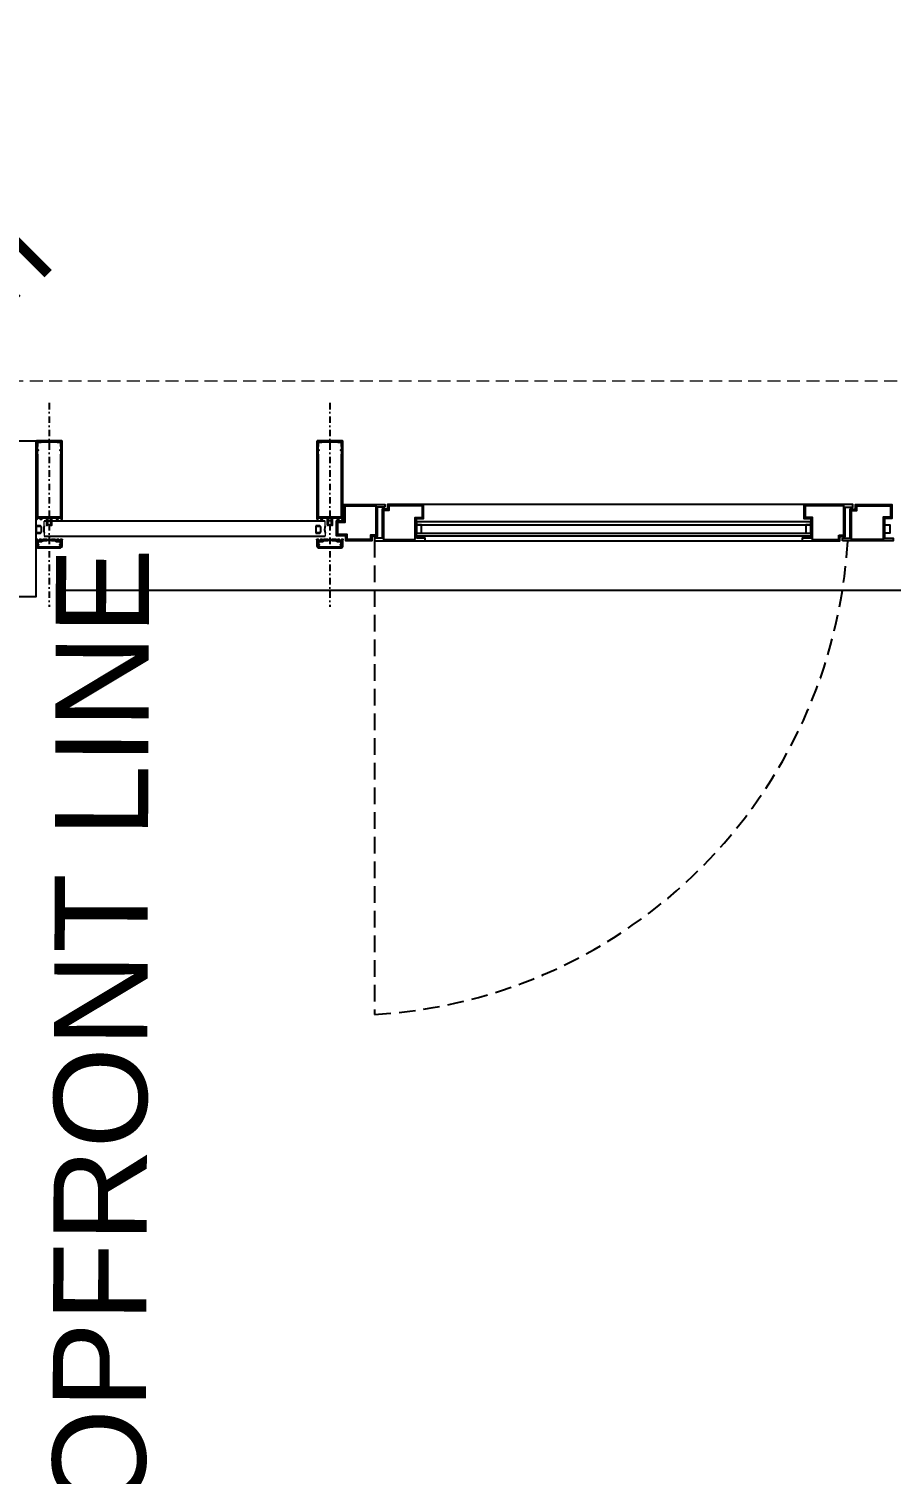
# Model space of a CAD drawing. Header units: millimetres. Extents: x 4459 to 18299, y -2909 to 3305.
# Drawn here: x 11948.6 to 12115.1, y 2220.2 to 2499.2 of the extents above; entities that cross this region are included whole.
import ezdxf
from ezdxf.xclip import XClip

# ---------------------------------------------------------------- set-up
doc = ezdxf.new("R2010")
doc.units = ezdxf.units.MM
doc.header["$LTSCALE"] = 5
doc.header["$XCLIPFRAME"] = 0
for name, pattern in [('141125_RT1$0$xref_4_vitrin_kaplama$0$xref_4_vitrin_kaplama$0$$0$$0$xref_cephe_blok_d_plaza$0$DASHDOT', [254, 127, -63.5, 0, -63.5]), ('141125_RT1$0$xref_4_vitrin_kaplama$0$xref_4_vitrin_kaplama$0$$0$$0$xref_cephe_blok_d_plaza$0$DASHDOT2', [0.5, 0.25, -0.125, 0, -0.125]), ('141125_RT1$0$xref_4_vitrin_kaplama$0$xref_4_vitrin_kaplama$0$$0$$0$xref_cephe_blok_d_plaza$0$DASHED2', [9.524999999999999, 6.349999999999999, -3.174999999999999]), ('HIDDENX2', [0.75, 0.5, -0.25])]:
    doc.linetypes.add(name, pattern=pattern)
for name, color, linetype, lineweight in [('141125_RT1$0$LP-AREA_POLYLINE', 7, 'Continuous', 5), ('141125_RT1$0$xref_4_vitrin_kaplama$0$xref_4_vitrin_kaplama$0$$0$$0$xref_cephe_blok_d_plaza$0$2DCAM', 253, 'Continuous', 0), ('141125_RT1$0$xref_4_vitrin_kaplama$0$xref_4_vitrin_kaplama$0$$0$$0$xref_cephe_blok_d_plaza$0$2DCEPHEPENCERE', 253, 'Continuous', 25), ('141125_RT1$0$xref_4_vitrin_kaplama$0$xref_4_vitrin_kaplama$0$LP-SHOPFRONT', 253, 'Continuous', 9), ('2DGORUNUS3', 41, 'Continuous', 0)]:
    doc.layers.add(name, color=color, linetype=linetype, lineweight=lineweight)
for name, color, linetype in [('141125_RT1$0$xref_4_vitrin_kaplama$0$2DCAM', 4, 'Continuous'), ('141125_RT1$0$xref_4_vitrin_kaplama$0$2DKAPI', 253, 'Continuous'), ('141125_RT1$0$xref_4_vitrin_kaplama$0$2DKONST2', 253, 'Continuous'), ('141125_RT1$0$xref_4_vitrin_kaplama$0$xref_4_vitrin_kaplama$0$$0$$0$xref_cephe_blok_d_plaza$0$2DAKS-20', 253, '141125_RT1$0$xref_4_vitrin_kaplama$0$xref_4_vitrin_kaplama$0$$0$$0$xref_cephe_blok_d_plaza$0$DASHDOT'), ('141125_RT1$0$xref_4_vitrin_kaplama$0$xref_4_vitrin_kaplama$0$2DGORUNUS4', 253, 'Continuous'), ('141125_RT1$0$xref_4_vitrin_kaplama$0$xref_4_vitrin_kaplama$0$2DKONST2', 253, 'Continuous')]:
    doc.layers.add(name, color=color, linetype=linetype)
doc.styles.add('TEXT-500', font='arial.ttf', dxfattribs={"height": 1.25})

# ---------------------------------------------------------------- blocks, each defined once
blk = doc.blocks.new('141125_RT1$0$1b')
at = {"layer": '141125_RT1$0$xref_4_vitrin_kaplama$0$2DCAM'}
for p, q in [((8138.376251627691, -35486.79822657839, 3.506324364999997e-07), (7596.157756953035, -35486.79822657857, 3.506324364999997e-07)), ((7596.157762490446, -35515.58148943691, 3.506324364999997e-07), (8138.376251627225, -35515.58148943685, 3.506324364999997e-07)), ((7634.592211906333, -35619.58148943423, 3.506324364999997e-07), (14475.0775709264, -35619.58148943528, 3.506324364999997e-07))]:
    blk.add_line(p, q, dxfattribs=at)
at = {"layer": '141125_RT1$0$xref_4_vitrin_kaplama$0$2DCAM', "elevation": 3.506324365e-07}
blk.add_lwpolyline([(7630.5922119061, -35332.3477199098), (7312.496838929132, -35332.34771990962), (7312.496866278583, -35632.34773814393), (7380.592211904004, -35632.34771991038), (7580.592211904936, -35632.34771990957), (7580.592211904936, -35332.34771991032)], dxfattribs=at)
at = {"layer": '141125_RT1$0$xref_4_vitrin_kaplama$0$2DCAM', "linetype": 'Continuous', "ltscale": 0.2, "elevation": 3.506324365e-07}
for points in [[(8314.817913476843, -35493.73158098839), (9076.81872815662, -35493.7265533788), (9076.818693633424, -35487.72655337962), (8314.817878951086, -35487.73158098717)], [(8324.81800554134, -35509.73152344738), (8324.817913477542, -35493.73152344738), (8314.817913476843, -35493.73158098839), (8314.818005542504, -35509.73158098769)], [(8314.818005542504, -35509.73158098769), (9076.818820221117, -35509.72655337898), (9076.818854746642, -35515.72655337915), (8314.818040066632, -35515.73158098757)], [(9076.818728083512, -35493.71415963769), (9066.818728086539, -35493.7142171787), (9066.818820151035, -35509.71421717887), (9076.818820151733, -35509.71415963833)], [(9218.818716522306, -35493.72571722692), (9228.818716516718, -35493.72565968323), (9228.818808587734, -35509.72565968637), (9218.8188085875, -35509.72571722651)]]:
    blk.add_lwpolyline(points, close=True, dxfattribs=at)
at = {"layer": '141125_RT1$0$xref_4_vitrin_kaplama$0$2DKAPI', "linetype": '141125_RT1$0$xref_4_vitrin_kaplama$0$xref_4_vitrin_kaplama$0$$0$$0$xref_cephe_blok_d_plaza$0$DASHED2', "elevation": 3.506324365e-07}
blk.add_lwpolyline([(8233.812636696268, -35524.70784887398), (8233.812636695337, -36438.94796384766, 0.3802806404979693), (9147.815902218921, -35524.71382926701)], format="xyb", dxfattribs=at)
at = {"layer": '141125_RT1$0$xref_4_vitrin_kaplama$0$2DKONST2', "linetype": 'Continuous', "ltscale": 10}
for p, q in [((7580.592374346219, -35495.58095053182, 3.506324365002022e-07), (7580.592049461091, -35509.58095053025, 3.506324365002022e-07)), ((7580.592049461091, -35509.58095053025, 3.506324365002022e-07), (7588.59204946016, -35509.58113617951, 3.506324365002022e-07)), ((7588.592374346452, -35495.58113618381, 3.506324365002022e-07), (7580.592374346219, -35495.58095053182, 3.506324365002022e-07)), ((7581.292065701913, -35508.88096677233, 3.506324365002022e-07), (7581.292358105304, -35496.28096677701, 3.506324365002022e-07)), ((7588.302116209641, -35508.88112945127, 3.506324365002022e-07), (7581.292065701913, -35508.88096677233, 3.506324365002022e-07)), ((7581.292358105304, -35496.28096677701, 3.506324365002022e-07), (7588.302408609539, -35496.28112945444, 3.506324365002022e-07)), ((7589.892102598911, -35507.29121685552, 3.506324365002022e-07), (7588.302116209641, -35508.88112945127, 3.506324365002022e-07)), ((7588.302408609539, -35496.28112945444, 3.506324365002022e-07), (7589.892321205698, -35497.87111584528, 3.506324365002022e-07)), ((7588.59204946016, -35509.58113617951, 3.506324365002022e-07), (7590.592095871689, -35507.58118259243, 3.506324365002022e-07)), ((7590.592327933758, -35497.58118259499, 3.506324365002022e-07), (7588.592374346452, -35495.58113618381, 3.506324365002022e-07)), ((7589.892321205698, -35497.87111584528, 3.506324365002022e-07), (7589.892102598911, -35507.29121685552, 3.506324365002022e-07)), ((7590.592095871689, -35507.58118259243, 3.506324365002022e-07), (7590.592327933758, -35497.58118259499, 3.506324365002022e-07)), ((8120.376576519106, -35495.58095053374, 3.506324365002022e-07), (8120.376251631882, -35509.58095052943, 3.506324365002022e-07)), ((8120.376251631882, -35509.58095052943, 3.506324365002022e-07), (8128.376251629321, -35509.58113617997, 3.506324365002022e-07)), ((8128.376576517709, -35495.58113618288, 3.506324365002022e-07), (8120.376576519106, -35495.58095053374, 3.506324365002022e-07)), ((8121.076267872937, -35508.88096677238, 3.506324365002022e-07), (8121.076560274698, -35496.28096677607, 3.506324365002022e-07)), ((8128.086318379734, -35508.88112944982, 3.506324365002022e-07), (8121.076267872937, -35508.88096677238, 3.506324365002022e-07)), ((8121.076560274698, -35496.28096677607, 3.506324365002022e-07), (8128.086610778468, -35496.28112945287, 3.506324365002022e-07)), ((8129.676304770866, -35507.29121685476, 3.506324365002022e-07), (8128.086318379734, -35508.88112944982, 3.506324365002022e-07)), ((8128.086610778468, -35496.28112945287, 3.506324365002022e-07), (8129.676523375558, -35497.87111584429, 3.506324365002022e-07)), ((8128.376251629321, -35509.58113617997, 3.506324365002022e-07), (8130.376298042014, -35507.58118259331, 3.506324365002022e-07)), ((8130.376530100359, -35497.58118259336, 3.506324365002022e-07), (8128.376576517709, -35495.58113618288, 3.506324365002022e-07)), ((8129.676523375558, -35497.87111584429, 3.506324365002022e-07), (8129.676304770866, -35507.29121685476, 3.506324365002022e-07)), ((8130.376298042014, -35507.58118259331, 3.506324365002022e-07), (8130.376530100359, -35497.58118259336, 3.506324365002022e-07))]:
    blk.add_line(p, q, dxfattribs=at)
at = {"layer": '141125_RT1$0$xref_4_vitrin_kaplama$0$2DKONST2', "elevation": 3.506324365e-07}
for points in [[(7600.492211905308, -35480.04771991022), (7600.492211906239, -35493.69771991047, 0.4142135623730951), (7600.992211905308, -35494.19771990983), (7602.697211904451, -35494.19771991007), (7602.697211902821, -35493.58371990849), (7603.063211904606, -35493.37171991024, 0.5780385727956375), (7603.062211904908, -35493.02471990965), (7602.796211905777, -35492.87171990966, -0.579013718851659), (7602.797211905243, -35492.52571991016), (7603.063211904373, -35492.37171991018, 0.5780385727956375), (7603.062211905606, -35492.02471990924), (7602.796211905777, -35491.87171990931, -0.579013718851659), (7602.797211905476, -35491.52571990923), (7603.063211904839, -35491.37171990977, 0.5780385727956375), (7603.062211905606, -35491.0247199093), (7602.796211905312, -35490.87171990995, -0.579013718851659), (7602.797211905941, -35490.52571990888), (7603.063211904606, -35490.37171991047, 0.5780385727956375), (7603.062211903045, -35490.02471990732), (7602.796211905312, -35489.87171990931, -0.579013718851659), (7602.79721190501, -35489.52571990987), (7603.063211905072, -35489.37171991012, 0.5780385727956375), (7603.062211905373, -35489.0247199107), (7602.796211905545, -35488.87171991024, -0.579013718851659), (7602.797211905709, -35488.52571990999), (7603.063211905537, -35488.37171990931, 0.5780385727956375), (7603.062211904675, -35488.02471990994), (7602.796211904613, -35487.87171991076, -0.5790137188517416), (7602.79721190501, -35487.52571991028), (7603.062211904675, -35487.37271991017, 0.5780385727956375), (7603.061211904511, -35487.02571991069), (7602.795211904682, -35486.87271991058, -0.5790137188517416), (7602.796211905545, -35486.52671990992), (7603.062211904442, -35486.37171991006, 0.5780385727956375), (7603.061211904511, -35486.02471991099), (7602.795211904682, -35485.87171991041, -0.5790137188517416), (7602.796211905312, -35485.52571991016), (7603.062211905839, -35485.37171990925, 0.5780385727956375), (7603.061211904511, -35485.02471991041), (7602.795211904915, -35484.87171990977, -0.5790137188517416), (7602.796211902052, -35484.52571990842), (7603.06221190514, -35484.37271990994, 0.5780385727956375), (7603.061211905209, -35484.02571990975), (7602.795211906312, -35483.8727199097, -0.5790137188517416), (7602.79621190601, -35483.52671990916), (7603.062211904442, -35483.37171991053, 0.5780385727956375), (7603.061211905908, -35483.02471991006), (7602.795211905148, -35482.87171990954, -0.5790137188517416), (7602.796211906476, -35482.52571990999), (7603.062211903976, -35482.37171991001, 0.5780385727956375), (7603.061211905908, -35482.02471990947), (7602.795211905846, -35481.87171990925, -0.26784287619833), (7602.695541698951, -35481.6990069254), (7602.695541699184, -35481.19771990995, -0.4142135623730951), (7603.695541699184, -35480.19771990995), (7607.497211977607, -35480.19771990972, -0.4142135623730951), (7608.497211977374, -35481.19771990948), (7608.497211977607, -35481.31299259519), (7608.131211905042, -35481.52371990983, 0.5763692914462089), (7608.13121190411, -35481.87071991031), (7608.397211905336, -35482.02471991081, -0.5763692914459511), (7608.397211901844, -35482.37171990855), (7608.13121190574, -35482.52471991029, 0.5763692914462089), (7608.131211904576, -35482.87171991024), (7608.397211901844, -35483.02471990848, -0.5763692914459511), (7608.397211904638, -35483.3717199096), (7608.131211904343, -35483.52471991029, 0.5763692914462089), (7608.131211904576, -35483.87171991018), (7608.39721190487, -35484.02471990982, -0.5763692914459511), (7608.397211903241, -35484.37171990762), (7608.131211904343, -35484.52471991058, 0.5763692914462089), (7608.131211904809, -35484.87171991018), (7608.397211905802, -35485.02471990976, -0.5763692914459511), (7608.397211905569, -35485.37171990995), (7608.131211904809, -35485.52471991017, 0.5763692914462089), (7608.13121190574, -35485.87171990902), (7608.397211905802, -35486.02471990976, -0.5763692914459511), (7608.397211905336, -35486.37171991024), (7608.131211902946, -35486.52471990767, 0.5763692914462089), (7608.131211902015, -35486.87171990785), (7608.397211902309, -35487.02471990854, -0.5763692914459511), (7608.397211905336, -35487.3717199107), (7608.13121190574, -35487.52471991, 0.5763692914462089), (7608.131211905275, -35487.87171991059), (7608.397211905336, -35488.02471991087, -0.5763692914459511), (7608.39721190487, -35488.37171991065), (7608.131211904576, -35488.52471991, 0.5763692914462089), (7608.131211904809, -35488.8717199103), (7608.39721190487, -35489.02471991081, -0.5763692914459511), (7608.397211904638, -35489.37171990972), (7608.131211904809, -35489.52471991046, 0.5763692914462089), (7608.131211904809, -35489.87171990989), (7608.397211903706, -35490.02471990767, -0.5763692914459511), (7608.397211906267, -35490.37171990995), (7608.131211905042, -35490.52471990971, 0.5763692914462089), (7608.131211905042, -35490.87171991006), (7608.397211906034, -35491.02471990953, -0.5763692914459511), (7608.397211905802, -35491.37171990977), (7608.131211904576, -35491.52471991081, 0.5763692914462089), (7608.131211905507, -35491.87171990919), (7608.397211905336, -35492.02471991017, -0.5763692914459511), (7608.397211904405, -35492.3717199107), (7608.131211905275, -35492.52471990942, 0.5763692914462089), (7608.131211904809, -35492.87171991082), (7608.39721190487, -35493.02471991011, -0.5763692914459511), (7608.397211905103, -35493.37171991041), (7608.131211905042, -35493.52471991035, 0.5763692914462089), (7608.131211904576, -35493.87171991006), (7608.497211904963, -35494.08271991002), (7608.497211904498, -35494.19771991065), (7610.192211904097, -35494.19771991076, 0.4142135623730951), (7610.692211904796, -35493.69771991047), (7610.692211905727, -35480.04771990963), (7621.092211905867, -35480.04771990969), (7621.092211905634, -35481.54771990894), (7619.59221190447, -35481.54771990963), (7619.592211905168, -35482.54771990969, 0.4142135623730951), (7620.092211905634, -35483.04771990998), (7622.861363535048, -35483.04771990806), (7623.265363536775, -35482.34771991067, 0.5775199999998197), (7623.092363537289, -35482.04771991004), (7622.292211905122, -35482.04771991004), (7622.292211904889, -35480.04771991033), (7629.292211905587, -35480.04771990923), (7629.292211905355, -35482.04771991039), (7628.492060273886, -35482.04771990981, 0.5775199999999142), (7628.319060273003, -35482.34771990974), (7628.723060271004, -35483.04771990783), (7630.092211905168, -35483.0477199108, 0.4142000000000412), (7630.592211905634, -35482.54771990929), (7630.592211905168, -35332.34771990933, 0.4141999999999081), (7630.0922119061, -35331.8477199098), (7581.092211905168, -35331.84771990991, 0.4141999999999081), (7580.592211904703, -35332.34771990997), (7580.59221190447, -35482.54771990975, 0.4142000000000415), (7581.092211903539, -35483.04771990748), (7582.461363537936, -35483.04771991074), (7582.865363537334, -35482.34771990957, 0.5775199999999145), (7582.692363538081, -35482.04771990923), (7581.892211904982, -35482.04771990981), (7581.892211904749, -35480.04771990993), (7588.892211905215, -35480.04771990998), (7588.892211905681, -35482.04771991022), (7588.092060273513, -35482.04771990934, 0.5775199999999142), (7587.91906027426, -35482.34771990933), (7588.323060272262, -35483.0477199094), (7591.092211905401, -35483.0477199101, 0.4142135623730951), (7591.592211905168, -35482.54771990969), (7591.592211904004, -35481.54771991033), (7590.092211905634, -35481.54771990987), (7590.092211903771, -35480.0477199076)], [(7628.250790549209, -35337.30629855028), (7627.933633262292, -35336.98914126708, -0.4142135634841396), (7627.933633262524, -35336.70629855356), (7628.250790549442, -35336.38914126571, 0.4142135622017441), (7628.250790549442, -35336.10629855352), (7627.933633261593, -35335.78914126445, -0.4142135623995247), (7627.933633262524, -35335.50629855209), (7628.29221190582, -35335.14771990973), (7628.092211905401, -35334.94771991041), (7628.092211905401, -35334.34771991061), (7627.392211904982, -35334.34771991015), (7627.192211905262, -35334.14771990973), (7626.8336332615, -35334.50629855378, -0.4142135623730951), (7626.55079054879, -35334.50629855384), (7626.233633260475, -35334.18914126663, 0.4142135623730951), (7625.950790549628, -35334.18914126523), (7625.633633261314, -35334.50629855407, -0.4142135623727418), (7625.350790549302, -35334.50629855297), (7625.033633260988, -35334.18914126587, 0.4142135623754496), (7624.750790548278, -35334.1891412668), (7624.433633262524, -35334.50629855331, -0.4142135623577907), (7624.150790549349, -35334.50629855326), (7623.833633261733, -35334.18914126692, 0.4142135624719854), (7623.55079054879, -35334.18914126651), (7623.233633260475, -35334.50629855355, -0.4142135617316029), (7622.950790549628, -35334.50629855442), (7622.633633259451, -35334.18914126657, 0.4142135623730362), (7622.350790546276, -35334.18914126657), (7622.033633260755, -35334.50629855331, -0.4142135623730951), (7621.750790548045, -35334.50629855471), (7621.592211903306, -35334.34771990764), (7589.592211905168, -35334.34771990986), (7589.43363326136, -35334.50629855407, -0.4142135623730951), (7589.150790549116, -35334.50629855378), (7588.833633263595, -35334.18914126628, 0.4142135623730362), (7588.550790551351, -35334.18914126622), (7588.233633260243, -35334.50629855471, -0.4142135617316029), (7587.950790548697, -35334.50629855401), (7587.633633261081, -35334.18914126634, 0.4142135624719854), (7587.35079054907, -35334.18914126646), (7587.033633260755, -35334.50629855361, -0.4142135623577907), (7586.750790549442, -35334.50629855308), (7586.433633261826, -35334.18914126547, 0.4142135623754496), (7586.150790549349, -35334.1891412671), (7585.833633260336, -35334.50629855407, -0.4142135623727419), (7585.550790547859, -35334.5062985546), (7585.233633261407, -35334.1891412668, 0.4142135623730951), (7584.950790549628, -35334.18914126616), (7584.633633261081, -35334.50629855343, -0.4142135623730951), (7584.350790548604, -35334.50629855355), (7584.033633263782, -35334.18914126622, 0.4142135623730951), (7583.750790550373, -35334.18914126599), (7583.592211904703, -35334.34771990945), (7583.092211904936, -35334.34771991055), (7583.0922119061, -35334.74771990994), (7582.933633262059, -35334.90629855206, 0.4142135630104668), (7582.933633259265, -35335.1891412629), (7583.250790548977, -35335.50629855151, -0.4142135623995247), (7583.250790548744, -35335.7891412641), (7582.933633261593, -35336.10629855347, 0.4142135622017441), (7582.933633260429, -35336.38914126618), (7583.250790543156, -35336.70629854989, -0.4142135634841395), (7583.250790547114, -35336.98914126609), (7582.933633261593, -35337.30629854946, 0.4142135623731538), (7582.933633261593, -35337.5891412624), (7583.250790549675, -35337.90629855328, -0.4142135623730363), (7583.250790548977, -35338.18914126692), (7583.092211904004, -35338.34771991061), (7583.092211904936, -35342.54771990882), (7582.29221190582, -35343.3477199098), (7582.292211905122, -35348.94771990995), (7583.692211905494, -35348.94871990953, -0.9994442901234551), (7583.693211905193, -35350.74871990929), (7582.294211904751, -35350.74771990936), (7582.292211906053, -35356.74771990889), (7583.092211902374, -35357.54571990832), (7583.092211905168, -35478.19771991024), (7628.092211905867, -35478.19771990937), (7628.092211905168, -35357.54671990941), (7628.892211906146, -35356.74771990906), (7628.892211905681, -35350.74771990976), (7627.491211904911, -35350.74771990976, -0.9994442901234863), (7627.492211905541, -35348.94771991012), (7628.892211905448, -35348.94771991018), (7628.892211905913, -35343.34771991003), (7628.092211905168, -35342.5477199094), (7628.092211904703, -35338.34771990945), (7627.933633262292, -35338.18914126657, -0.4142135623730363), (7627.933633262757, -35337.90629855322), (7628.250790548511, -35337.5891412624, 0.4142135623731538)], [(8142.710702197626, -35480.04771990929), (8142.710702198092, -35493.6977199103, 0.4142135623730951), (8143.210702197393, -35494.19771990989), (8144.915702196769, -35494.19771991036), (8144.91570219514, -35493.58371990849), (8145.28170219739, -35493.37171990966, 0.5780385727956375), (8145.280702196993, -35493.02471990965), (8145.014702196931, -35492.8717199103, -0.579013718851659), (8145.01570219337, -35492.52571990807), (8145.281702196924, -35492.37171991012, 0.5780385727956375), (8145.280702196294, -35492.02471990994), (8145.014702197164, -35491.87171991036, -0.579013718851659), (8145.015702197561, -35491.52571990935), (8145.281702198088, -35491.37171990843, 0.5780385727956375), (8145.28070219676, -35491.02471991006), (8145.014702198096, -35490.87171990919, -0.579013718851659), (8145.015702197794, -35490.52571990964), (8145.281702196226, -35490.37171991012, 0.5780385727956375), (8145.280702196993, -35490.02471990953), (8145.014702196699, -35489.87171991041, -0.579013718851659), (8145.015702197794, -35489.52571990923), (8145.281702196226, -35489.37171990954, 0.5780385727956375), (8145.280702194432, -35489.02471990843), (8145.01470219763, -35488.87171990919, -0.579013718851659), (8145.015702198027, -35488.52571990824), (8145.281702196691, -35488.37171991047, 0.5780385727956375), (8145.28070219676, -35488.02471990988), (8145.014702194836, -35487.87171990762, -0.5790137188517416), (8145.015702197328, -35487.52571991016), (8145.280702196527, -35487.37271991011, 0.5780385727956375), (8145.279702194035, -35487.02571990766), (8145.013702198165, -35486.87271990988, -0.5790137188517416), (8145.014702195069, -35486.52671990742), (8145.280702197226, -35486.37171990948, 0.5780385727956375), (8145.279702195898, -35486.0247199086), (8145.013702197699, -35485.8717199096, -0.5790137188517416), (8145.014702197863, -35485.52571990871), (8145.28070219676, -35485.37171991024, 0.5780385727956375), (8145.27970219776, -35485.02471990965), (8145.013702194439, -35484.87171990768, -0.5790137188517416), (8145.014702197397, -35484.52571990952), (8145.280702195363, -35484.37271990767, 0.5780385727956375), (8145.279702196596, -35484.02571991034), (8145.013702195138, -35483.87271990819, -0.5790137188517416), (8145.014702197397, -35483.5267199098), (8145.280702197459, -35483.37171990966, 0.5780385727956375), (8145.279702197062, -35483.02471990959), (8145.013702197932, -35482.87171990954, -0.5790137188517416), (8145.014702197164, -35482.52571991051), (8145.280702194432, -35482.37171990774, 0.5780385727956375), (8145.279702196829, -35482.02471991046), (8145.013702196302, -35481.87171990937, -0.26784287619833), (8144.914031990571, -35481.69900692516), (8144.914031988243, -35481.1977199082, -0.4142135623730951), (8145.914031991269, -35480.19771990902), (8149.715702268761, -35480.19771991001, -0.4142135623730951), (8150.715702268993, -35481.19771991007), (8150.715702268761, -35481.31299259537), (8150.349702195264, -35481.52371990727, 0.5763692914462089), (8150.349702195264, -35481.87071990763), (8150.615702195093, -35482.02471990843, -0.5763692914459511), (8150.615702195093, -35482.37171990809), (8150.349702196894, -35482.52471990988, 0.5763692914462089), (8150.349702195963, -35482.87171990954), (8150.615702195559, -35483.02471990819, -0.5763692914459511), (8150.615702197421, -35483.37171991006), (8150.349702196196, -35483.52471990988, 0.5763692914462089), (8150.349702197826, -35483.87171990983), (8150.615702197887, -35484.02471991006, -0.5763692914459511), (8150.615702196956, -35484.37171991018), (8150.349702197127, -35484.52471990965, 0.5763692914462089), (8150.349702196661, -35484.87171990989), (8150.615702196024, -35485.02471990878, -0.5763692914459511), (8150.615702197421, -35485.37171991001), (8150.349702196661, -35485.52471990994, 0.5763692914462089), (8150.349702196429, -35485.87171990977), (8150.615702196956, -35486.02471990959, -0.5763692914459511), (8150.615702196024, -35486.37171990832), (8150.349702197127, -35486.52471990976, 0.5763692914462089), (8150.349702196429, -35486.87171990913), (8150.615702197189, -35487.02471990895, -0.5763692914459511), (8150.615702196723, -35487.37171991001), (8150.349702195032, -35487.52471990866, 0.5763692914462089), (8150.349702195497, -35487.8717199096), (8150.615702196723, -35488.02471991017, -0.5763692914459511), (8150.615702197887, -35488.37171990983), (8150.349702196196, -35488.52471990965, 0.5763692914462089), (8150.349702197826, -35488.87171990948), (8150.615702197421, -35489.02471991017, -0.5763692914459511), (8150.615702196024, -35489.37171990832), (8150.34970219573, -35489.52471990889, 0.5763692914462089), (8150.349702195497, -35489.87171990797), (8150.615702196024, -35490.02471990848, -0.5763692914459511), (8150.615702196723, -35490.37171990937), (8150.349702196196, -35490.52471990866, 0.5763692914462089), (8150.349702196661, -35490.87171990989), (8150.615702197654, -35491.02471990976, -0.5763692914459511), (8150.615702197654, -35491.37171991006), (8150.349702193635, -35491.52471990796, 0.5763692914462089), (8150.349702192936, -35491.87171990785), (8150.615702196956, -35492.02471990982, -0.5763692914459511), (8150.615702196024, -35492.37171990972), (8150.34970219573, -35492.52471990889, 0.5763692914462089), (8150.349702195497, -35492.87171990931), (8150.615702196956, -35493.02471991006, -0.5763692914459511), (8150.615702197654, -35493.37171990931), (8150.349702196661, -35493.52471990976, 0.5763692914462089), (8150.349702195963, -35493.87171990954), (8150.715702197514, -35494.08271990943), (8150.715702196583, -35494.19771990983), (8152.410702196881, -35494.19771990954, 0.4142135623730951), (8152.910702197114, -35493.69771990884), (8152.910702196881, -35480.04771990963), (8163.310702197021, -35480.04771990969), (8163.310702196555, -35481.54771990975), (8161.81070219609, -35481.54771990847), (8161.810702196555, -35482.54771990899, 0.4142135623730951), (8162.310702196788, -35483.04771990934), (8165.079853829462, -35483.04771990963), (8165.483853829792, -35482.34771990933, 0.5775199999998197), (8165.310853829607, -35482.04771990987), (8164.510702193715, -35482.04771990748), (8164.510702196741, -35480.04771990835), (8171.51070219418, -35480.04771990789), (8171.51070219744, -35482.04771990905), (8170.710550564108, -35482.04771990975, 0.5775199999999142), (8170.537550565787, -35482.34771990922), (8170.941550565651, -35483.04771990998), (8172.310702197719, -35483.04771990981, 0.4142000000000412), (8172.810702197021, -35482.5477199101), (8172.810702196788, -35332.34771990986, 0.4141999999999081), (8172.310702197254, -35331.84771991026), (8123.310702197719, -35331.84771991026, 0.4141999999999081), (8122.810702196322, -35332.34771990887), (8122.810702196788, -35482.54771990993, 0.4142000000000415), (8123.310702197952, -35483.04771991039), (8124.679853828857, -35483.04771991028), (8125.083853829419, -35482.34771990997, 0.5775199999999145), (8124.910853829235, -35482.04771991022), (8124.1107021973, -35482.04771990923), (8124.110702194739, -35480.04771990853), (8131.110702197766, -35480.04771990917), (8131.110702195903, -35482.04771990876), (8130.310550564667, -35482.04771990917, 0.5775199999999142), (8130.137550564716, -35482.34771991015), (8130.541550564812, -35483.04771991004), (8133.310702197254, -35483.04771991028, 0.4142135623730951), (8133.810702197021, -35482.54771991016), (8133.810702197254, -35481.54771990969), (8132.310702196788, -35481.54771990853), (8132.310702197021, -35480.04771990998)], [(8170.469280841528, -35337.30629854946), (8170.15212355461, -35336.98914126604, -0.4142135634841396), (8170.152123553446, -35336.70629855338), (8170.469280838035, -35336.38914126379, 0.4142135622017441), (8170.469280840596, -35336.10629855399), (8170.152123553213, -35335.78914126393, -0.4142135623995247), (8170.152123552514, -35335.50629855104), (8170.510702196741, -35335.14771990944), (8170.310702197021, -35334.94771990937), (8170.310702196555, -35334.3477199091), (8169.610702195205, -35334.34771990741), (8169.410702196881, -35334.14771991043), (8169.052123552654, -35334.50629855419, -0.4142135623730951), (8168.76928084204, -35334.50629855355), (8168.452123551164, -35334.18914126442, 0.4142135623730951), (8168.169280841248, -35334.18914126558), (8167.852123553632, -35334.50629855308, -0.4142135623727418), (8167.569280838827, -35334.5062985518), (8167.252123550745, -35334.18914126366, 0.4142135623754496), (8166.969280840829, -35334.18914126628), (8166.652123552514, -35334.50629855372, -0.4142135623577907), (8166.369280837942, -35334.5062985518), (8166.052123553585, -35334.18914126657, 0.4142135624719854), (8165.769280839013, -35334.18914126448), (8165.452123554191, -35334.50629855343, -0.4142135617316029), (8165.16928084055, -35334.50629855366), (8164.852123550838, -35334.18914126605, 0.4142135623730362), (8164.569280836731, -35334.18914126378), (8164.252123553539, -35334.50629855401, -0.4142135623730951), (8163.969280840131, -35334.50629855361), (8163.810702193994, -35334.34771990863), (8131.810702196322, -35334.34771991026), (8131.652123553678, -35334.50629855308, -0.4142135623730951), (8131.369280842366, -35334.50629855302), (8131.052123554982, -35334.18914126605, 0.4142135623730362), (8130.76928084041, -35334.18914126436), (8130.452123553725, -35334.5062985543, -0.4142135617316029), (8130.169280840782, -35334.50629855366), (8129.852123552701, -35334.189141265, 0.4142135624719854), (8129.569280838128, -35334.18914126401), (8129.252123550279, -35334.50629855174, -0.4142135623577907), (8128.969280839898, -35334.50629855308), (8128.652123553911, -35334.18914126535, 0.4142135623754496), (8128.369280840736, -35334.18914126622), (8128.052123553818, -35334.50629855413, -0.4142135623727419), (8127.76928084041, -35334.50629855349), (8127.452123553958, -35334.18914126611, 0.4142135623730951), (8127.169280840782, -35334.18914126576), (8126.852123548044, -35334.50629854988, -0.4142135623730951), (8126.569280837895, -35334.50629855186), (8126.2521235561, -35334.18914126494, 0.4142135623730951), (8125.969280842924, -35334.18914126634), (8125.810702197487, -35334.34771990962), (8125.310702196788, -35334.34771991044), (8125.310702191666, -35334.74771990615), (8125.152123552747, -35334.90629855252, 0.4142135630104668), (8125.152123553911, -35335.18914126483), (8125.469280836871, -35335.50629855006, -0.4142135623995247), (8125.469280841062, -35335.78914126387), (8125.152123553446, -35336.10629855364, 0.4142135622017441), (8125.152123553213, -35336.38914126612), (8125.469280840131, -35336.7062985542, -0.4142135634841395), (8125.469280838734, -35336.98914126563), (8125.152123553678, -35337.30629855028, 0.4142135623731538), (8125.152123553213, -35337.58914126322), (8125.469280840363, -35337.90629855404, -0.4142135623730363), (8125.469280839432, -35338.18914126558), (8125.310702195857, -35338.3477199105), (8125.310702197021, -35342.54771990917), (8124.510702196741, -35343.34771991026), (8124.510702196741, -35348.94771990966), (8125.910702196881, -35348.94871991017, -0.9994442901234551), (8125.911702196347, -35350.74871990964), (8124.512702196836, -35350.7477199086), (8124.51070219418, -35356.74771990807), (8125.31070219446, -35357.54571990744), (8125.310702196788, -35478.19771990977), (8170.310702197254, -35478.19771990925), (8170.310702197254, -35357.5467199093), (8171.110702197067, -35356.74771991046), (8171.110702197999, -35350.74771990918), (8169.709702196764, -35350.74771991029, -0.9994442901234863), (8169.710702195065, -35348.94771990809), (8171.110702193575, -35348.94771990809), (8171.110702197067, -35343.34771991032), (8170.310702197254, -35342.5477199094), (8170.310702197254, -35338.34771990951), (8170.152123552514, -35338.18914126558, -0.4142135623730363), (8170.152123554144, -35337.90629855433), (8170.469280838035, -35337.58914126077, 0.4142135623731538)], [(7589.950909454841, -35521.56236081041), (7589.950909454143, -35524.06236081023), (7590.943464832613, -35524.06236081047, 0.2979589969913321), (7591.401532912627, -35523.76279442536), (7591.673884447664, -35523.14036617667, -0.297958996991336), (7593.780997614143, -35521.76236081042), (7617.320821294095, -35521.76236081054, -0.297958996991336), (7619.427934461273, -35523.14036617632), (7619.700285994913, -35523.76279442525, 0.2979589969913303), (7620.15835407679, -35524.06236081052), (7621.150809453335, -35524.06236081076), (7621.150809453567, -35521.56236081064, -0.4142135623730951), (7621.650809451938, -35521.06236080808), (7623.350809454452, -35521.06236081029), (7623.350809454219, -35522.06236081023), (7622.350809454219, -35522.06236080994), (7622.350809453521, -35523.06236081012, 0.4142135623730955), (7623.350809454452, -35524.06236080959), (7628.196209454676, -35524.06236081023), (7629.350809454219, -35522.06236081), (7628.350809450261, -35522.06236080825), (7628.350809454219, -35521.06236081076), (7630.050809454173, -35521.06236080994, -0.4142026688321304), (7630.550809454406, -35521.56236081017), (7630.550809454173, -35522.38436081016), (7628.135409454349, -35526.56236081047), (7629.247809454333, -35528.48236080981), (7628.438509454718, -35532.33736081014, -0.3395285850597025), (7627.472509454237, -35533.07836081006), (7625.951209454564, -35533.07836081058), (7625.951209454564, -35531.57836080994), (7626.947809451725, -35531.57836080896, 0.4142026688322206), (7627.247809451539, -35531.27836080792), (7627.247809453867, -35527.62536081043), (7626.515409454936, -35526.36236080906), (7619.92512139515, -35526.36236081034, -0.2774239318256443), (7617.893943468807, -35525.14139566838), (7617.41352619743, -35524.06236081023), (7593.781097613741, -35524.06236080982), (7593.207875440596, -35525.14139566809, -0.2774239318256449), (7591.17669751239, -35526.36236081028), (7584.586909455014, -35526.36236080923), (7583.85390945361, -35527.62536081066), (7583.853909455007, -35531.27836081001, 0.414202668832199), (7584.153909454355, -35531.57836081024), (7585.150909454562, -35531.57836081012), (7585.150909453863, -35533.07836081012), (7583.628909454914, -35533.07836080989, -0.3393021641372671), (7582.662909451406, -35532.33736080874), (7581.853909453843, -35528.4823608101), (7582.965909453807, -35526.56236080959), (7580.550909454469, -35522.38436080958), (7580.550909454934, -35521.56236080994, -0.4142026688322387), (7581.050909454236, -35521.06236080977), (7582.750909453724, -35521.06236081081), (7582.750909454189, -35522.06236081), (7581.750909454189, -35522.06236081052), (7582.905909453984, -35524.06236081087), (7587.750909454655, -35524.06236081029, 0.4142135623730952), (7588.750909451628, -35523.06236080831), (7588.750909454189, -35522.06236081047), (7587.750909454655, -35522.06236081041), (7587.750909455819, -35521.06236080959), (7589.450909454143, -35521.06236081064, -0.4142135623730953)], [(7581.897361905547, -35528.53186690819), (7582.720561905298, -35527.10686690902, 0.2775937295152979), (7582.727561905747, -35526.10786690935), (7581.382561905775, -35523.73886690859, 0.2752986833060082), (7581.121561905835, -35523.58686690824), (7581.097561905859, -35523.58686690929, 0.426083199188113), (7580.597661904758, -35524.1078669093), (7580.59766190243, -35534.92186690663, 0.4142392625585468), (7583.597561905626, -35537.92086690903), (7627.59726190567, -35537.92086690874, 0.4142133333333376), (7630.597261904506, -35534.92086690926), (7630.597261905437, -35524.08686690853, 0.4141904914081617), (7630.097261905437, -35523.58686690882), (7630.073261905694, -35523.58686690859, 0.2752986833059963), (7629.812261905521, -35523.73886690929), (7628.467261904618, -35526.10786690889, 0.2775937295152981), (7628.474261905532, -35527.10686690907), (7629.297261905856, -35528.53186690883), (7629.297261905624, -35535.82086690963, -0.4142135623731303), (7628.497261905344, -35536.62086690945), (7582.697361906059, -35536.62086690858, -0.4142135623730948), (7581.897361905314, -35535.8208669083)], [(8132.169399744365, -35521.56236080924), (8132.169399745995, -35524.06236080971), (8133.161955124466, -35524.06236081017, 0.2979589969913321), (8133.620023204479, -35523.76279442618), (8133.892374739051, -35523.14036617678, -0.297958996991336), (8135.999487903202, -35521.76236080815), (8159.53931158362, -35521.76236080792, -0.297958996991336), (8161.646424752427, -35523.14036617742), (8161.918776288163, -35523.76279442525, 0.2979589969913303), (8162.376844367711, -35524.06236081017), (8163.369299745886, -35524.06236081081), (8163.369299745886, -35521.56236080977, -0.4142135623730951), (8163.869299745886, -35521.06236080913), (8165.569299746305, -35521.06236081017), (8165.569299744675, -35522.06236080895), (8164.569299745373, -35522.06236080889), (8164.569299745606, -35523.06236081, 0.4142135623730955), (8165.569299746538, -35524.06236080982), (8170.414699744666, -35524.06236080913), (8171.569299747236, -35522.06236080889), (8170.56929974677, -35522.06236080994), (8170.569299744675, -35521.06236080808), (8172.269299745327, -35521.06236080971, -0.4142026688321304), (8172.769299744861, -35521.5623608093), (8172.769299743697, -35522.38436080806), (8170.353899745736, -35526.56236080895), (8171.466299745953, -35528.48236081033), (8170.656999746803, -35532.33736080909, -0.3395285850597025), (8169.690999745391, -35533.07836081012), (8168.169699745951, -35533.07836080977), (8168.169699745951, -35531.57836081018), (8169.166299746605, -35531.57836080971, 0.4142026688322206), (8169.466299745021, -35531.27836080897), (8169.466299743159, -35527.62536080822), (8168.733899747021, -35526.36236080976), (8162.143611688167, -35526.3623608097, -0.2774239318256443), (8160.112433761358, -35525.1413956685), (8159.632016488351, -35524.06236081047), (8135.999587905826, -35524.06236080953), (8135.426365733147, -35525.14139566821, -0.2774239318256449), (8133.39518779912, -35526.36236080626), (8126.8053997471, -35526.36236080976), (8126.072399746627, -35527.62536081055), (8126.072399746859, -35531.27836081031, 0.414202668832199), (8126.372399745742, -35531.57836081018), (8127.369399746181, -35531.57836081006), (8127.369399746414, -35533.07836080936), (8125.847399746068, -35533.07836080971, -0.3393021641372671), (8124.881399745587, -35532.33736081031), (8124.072399746161, -35528.4823608094), (8125.184399746358, -35526.56236080988), (8122.769399745623, -35522.38436080958), (8122.769399745157, -35521.56236081, -0.4142026688322387), (8123.269399745623, -35521.06236080988), (8124.969399746275, -35521.06236080959), (8124.969399745809, -35522.06236080942), (8123.969399744645, -35522.06236080889), (8125.124399745837, -35524.06236080959), (8129.969399746042, -35524.06236080959, 0.4142135623730952), (8130.96939974674, -35523.06236081035), (8130.969399746973, -35522.06236080994), (8129.969399745343, -35522.06236080953), (8129.969399746275, -35521.06236080971), (8131.669399746228, -35521.06236081017, -0.4142135623730953)], [(8124.115852197167, -35528.53186690918), (8124.939052197384, -35527.1068669089, 0.2775937295152979), (8124.946052196668, -35526.10786690813), (8123.601052197628, -35523.73886690865, 0.2752986833060082), (8123.340052193729, -35523.58686690708), (8123.316052195616, -35523.58686690766, 0.426083199188113), (8122.816152197309, -35524.1078669086), (8122.816152197309, -35534.92186690873, 0.4142392625585468), (8125.816052197712, -35537.92086690909), (8169.815752197057, -35537.92086690868, 0.4142133333333376), (8172.815752196359, -35534.92086690874), (8172.815752197057, -35524.08686690911, 0.4141904914081617), (8172.315752196591, -35523.58686690911), (8172.291752197547, -35523.58686690842, 0.2752986833059963), (8172.030752196908, -35523.73886690865), (8170.685752194142, -35526.10786690674, 0.2775937295152981), (8170.692752197152, -35527.10686690931), (8171.515752196778, -35528.53186690965), (8171.515752197243, -35535.82086690923, -0.4142135623731303), (8170.715752193239, -35536.62086690724), (8124.915852195118, -35536.62086690729, -0.4142135623730948), (8124.115852197167, -35535.82086690882)]]:
    blk.add_lwpolyline(points, format="xyb", close=True, dxfattribs=at)
for points in [[(8253.817989122821, -35459.71953824331), (8245.217983020935, -35459.71958772937), (8238.817984107882, -35459.71962455503), (8238.81830921024, -35516.2196245534), (8228.818314227276, -35516.21968209499), (8228.818363139406, -35524.71968209592), (8178.818366951309, -35524.7199697977), (8178.818308834452, -35514.61989234388), (8160.818308837712, -35514.61999591871), (8160.81814484857, -35486.1201959927), (8160.81814484857, -35486.1201959927), (8174.818144845776, -35486.12011543498), (8174.817964168731, -35454.71999281697), (8253.817960353335, -35454.71953824471)], [(8236.31796971988, -35457.21963893925), (8236.318294827593, -35513.71963893983), (8226.318299844628, -35513.7196964813), (8226.318348751869, -35522.21969648008), (8181.318352565635, -35522.21995541221), (8181.318294451805, -35512.11987796042), (8163.318294453435, -35512.11998153466), (8163.318159232847, -35488.62018160807), (8177.318159232847, -35488.62010105065), (8177.317978553008, -35457.21997843077)], [(8314.818063010927, -35519.71918724751), (8314.817844353616, -35481.7191872453), (8328.817848646315, -35481.71910668904), (8328.817693286343, -35454.71910668968), (8258.817957303021, -35454.71950947336), (8258.81800621096, -35463.21950947394), (8248.818006212357, -35463.21956701414), (8248.818067302927, -35519.71961513901), (8233.818067303859, -35519.71970145043), (8233.818096073577, -35524.71965332696), (8331.818096068455, -35524.71908942563), (8331.818067300133, -35519.71908942645)], [(8312.318077396136, -35522.21920163231), (8312.317829967244, -35479.21920163039), (8326.317834261572, -35479.21912107553), (8326.317707671551, -35457.21912107541), (8261.317971687298, -35457.21949508879), (8261.318020596635, -35465.71949508891), (8251.318008915521, -35465.71955262928), (8251.318070007022, -35522.21955262998)], [(9132.818853258854, -35516.2138374073), (9142.81885325932, -35516.21377986722), (9142.818528151838, -35459.7137798667), (9149.218522052048, -35459.71374304435), (9149.218522052048, -35459.71374304435), (9157.818528153934, -35459.71369355771), (9157.818528153934, -35459.71369355771), (9157.818499381654, -35454.71369355731), (9062.818499385146, -35454.71424019471), (9062.818654740928, -35481.71424019214), (9076.818659037352, -35481.71415963786), (9076.81887769117, -35519.71415963751), (9059.818873400101, -35519.71425745648), (9059.818902172614, -35524.7142574566), (9132.818902168656, -35524.713837408)], [(9130.318838876672, -35513.71385179431), (9140.31883887574, -35513.71379425377), (9140.318528153934, -35459.71379425423), (9140.318513770355, -35457.2137942547), (9065.31851377245, -35457.21422581055), (9065.318640361307, -35479.21422581055), (9079.318644649116, -35479.21414525155), (9079.318877690705, -35519.71414525289), (9079.31889207731, -35522.21414525196), (9130.31888778368, -35522.21385179448)], [(9155.318884733133, -35522.21364940243), (9155.318559627514, -35465.71368887014), (9165.318823638838, -35465.71363132558), (9165.318774729734, -35457.2136313268), (9230.31851071748, -35457.21325731423), (9230.318637307268, -35479.21325731341), (9216.318633017829, -35479.21333787125), (9216.3188804409, -35522.21329840214)], [(7593.797311905771, -35524.11928119784), (7593.827550065238, -35524.06236081047), (7601.297311905306, -35524.06236081012), (7601.297311905539, -35521.76236080966), (7593.827450064244, -35521.76236081036), (7593.797311904607, -35521.76255827746)], [(7617.367273746291, -35521.76236080949), (7609.897311905399, -35521.76236081065), (7609.8973119047, -35524.06236080994), (7617.397311906097, -35524.06236080953), (7617.397311905399, -35521.76255696884)], [(8136.015802197158, -35524.11928119772), (8136.046040356392, -35524.06236080971), (8143.515802197158, -35524.06236081), (8143.515802197624, -35521.76236081007), (8136.045940356096, -35521.76236081019), (8136.01580219483, -35521.76255827519)], [(8159.585764037445, -35521.76236081007), (8152.115802198416, -35521.76236080896), (8152.115802197484, -35524.06236081029), (8159.615802197251, -35524.06236080959), (8159.615802195389, -35521.76255696744)]]:
    blk.add_lwpolyline(points, close=True, dxfattribs=at)
blk.add_lwpolyline([(9137.831405475736, -35519.71378949221), (9152.818870345829, -35519.7137032522), (9152.818545240676, -35463.21370325348), (9162.818809257122, -35463.21364571247), (9162.818760344759, -35454.71364571195), (9232.818496332737, -35454.71324292943), (9232.818651689915, -35481.71324292687), (9218.818647401873, -35481.71332348615), (9218.818866054527, -35519.71332348342), (9235.818870346528, -35519.71322566626), (9235.818899117177, -35524.71318619902), (9137.831434247317, -35524.71375002665)], dxfattribs=at)
at = {"layer": '141125_RT1$0$xref_4_vitrin_kaplama$0$xref_4_vitrin_kaplama$0$$0$$0$xref_cephe_blok_d_plaza$0$2DAKS-20', "linetype": '141125_RT1$0$xref_4_vitrin_kaplama$0$xref_4_vitrin_kaplama$0$$0$$0$xref_cephe_blok_d_plaza$0$DASHDOT2', "ltscale": 10}
for p, q in [((7605.592211906565, -35258.3264630519, 3.506324365002022e-07), (7605.592211904703, -35651.85483516945, 3.506324365002022e-07)), ((8147.810702197254, -35258.32646305254, 3.506324365002022e-07), (8147.810702197719, -35651.85483516863, 3.506324365002022e-07))]:
    blk.add_line(p, q, dxfattribs=at)
at = {"layer": '141125_RT1$0$xref_4_vitrin_kaplama$0$xref_4_vitrin_kaplama$0$$0$$0$xref_cephe_blok_d_plaza$0$2DCAM'}
for p, q in [((7596.157761335839, -35495.60474749311, 3.506324365002022e-07), (7596.157761334907, -35486.79822657834, 3.506324365002022e-07)), ((7596.157761334442, -35509.57715012296, 3.506324365002022e-07), (7596.157762490213, -35515.58148943697, 3.506324365002022e-07)), ((8138.376251622802, -35495.60474749183, 3.506324365002022e-07), (8138.376251627691, -35486.79822657839, 3.506324365002022e-07)), ((8138.376251626061, -35509.57715012238, 3.506324365002022e-07), (8138.376252781833, -35515.58148943674, 3.506324365002022e-07))]:
    blk.add_line(p, q, dxfattribs=at)
at = {"layer": '141125_RT1$0$xref_4_vitrin_kaplama$0$xref_4_vitrin_kaplama$0$$0$$0$xref_cephe_blok_d_plaza$0$2DCEPHEPENCERE', "linetype": 'Continuous', "ltscale": 0.2}
blk.add_line((9137.831434247317, -35524.71375002665, 3.506324365002022e-07), (9137.831405475736, -35519.71378949221, 3.506324365002022e-07), dxfattribs=at)
at = {"layer": '141125_RT1$0$xref_4_vitrin_kaplama$0$xref_4_vitrin_kaplama$0$2DGORUNUS4', "linetype": 'Continuous', "ltscale": 10}
for p, q in [((9062.818499387708, -35454.71424019593, 3.506324365002022e-07), (8328.817693285644, -35454.71910669538, 3.506324365002022e-07)), ((8331.818096072646, -35524.71908942738, 3.506324365002022e-07), (9059.818902171915, -35524.71425745258, 3.506324365002022e-07))]:
    blk.add_line(p, q, dxfattribs=at)
at = {"layer": '141125_RT1$0$xref_4_vitrin_kaplama$0$xref_4_vitrin_kaplama$0$2DKONST2', "linetype": 'Continuous', "ltscale": 10}
for centre in [(7622.650741850957, -35502.58198304329, 3.506324365002022e-07), (8164.869232143043, -35502.58198304253, 3.506324365002022e-07)]:
    blk.add_arc(centre, 27.40199645633612, 165.1980729459069, 194.7992678148843, dxfattribs=at)
at = {"layer": '141125_RT1$0$xref_4_vitrin_kaplama$0$xref_4_vitrin_kaplama$0$LP-SHOPFRONT', "elevation": 3.589593065002021e-07}
blk.add_lwpolyline([(7630.5922119061, -35382.34771990898), (7630.5922119061, -35332.3477199098)], dxfattribs=at)
blk = doc.blocks.new('plan3')
at = {"layer": '2DGORUNUS3', "linetype": 'HIDDENX2'}
blk.add_lwpolyline([(25764.39705465903, -7970.127408201664), (25764.39705465903, -7930.099362039789, -0.1535650393735512), (27237.97278671117, -7209.02193275756), (27237.97278671123, -5980.296742005754), (27603.17916893629, -5980.296742004606)], format="xyb", dxfattribs=at)
at = {"layer": '141125_RT1$0$LP-AREA_POLYLINE', "color": 1}
ref = blk.add_blockref('141125_RT1$0$1b', (26514.9135655154, -2458.738591835687, -3.506324364188629e-08), dxfattribs=dict(at, xscale=0.1, yscale=0.1, zscale=0.1))
XClip(ref).set_block_clipping_path([(-15121.276099477313, -55113.88816368935), (10882.656034208834, -29551.52155212697)])
at = {"ltscale": 0.05, "extrusion": (-8.203478896144663e-09, 1.984635915889268e-08, 0.9999999999999998), "insert": (27114.7006325179, -5810.304157454364), "char_height": 18, "width": 368.7256650853348, "attachment_point": 4, "text_direction": (0.7065831778392535, -0.7076299970991772, 1.98403193e-08), "style": 'TEXT-500'}
blk.add_mtext('SHOPFRONT LINE', dxfattribs=at)
at = {"ltscale": 0.05, "extrusion": (-8.293577395358424e-09, -1.980887709716161e-08, 0.9999999999999998), "insert": (27285.07851534553, -6233.266674581826), "char_height": 18, "width": 368.7256650853347, "attachment_point": 4, "text_direction": (0.003808467911901814, 0.9999927477597844, 1.984031929999999e-08), "style": 'TEXT-500'}
blk.add_mtext('SHOPFRONT LINE', dxfattribs=at)

msp = doc.modelspace()

# ---------------------------------------------------------------- block references
msp.add_blockref('plan3', (-15322.96579959594, 8411.54923821638))

doc.saveas('drawing.dxf')
